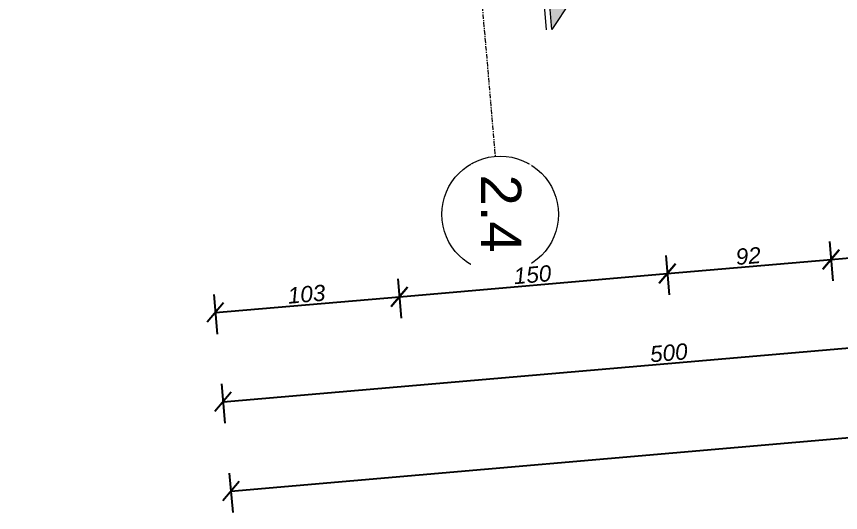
# Model space of a CAD drawing. Header units: millimetres. Extents: x -9331 to 290327, y -149899 to 15728.
# Drawn here: x 128879.1 to 129338.7, y -47829.5 to -47552.6 of the extents above; entities that cross this region are included whole.
import ezdxf

# ---------------------------------------------------------------- set-up
doc = ezdxf.new("R2010")
doc.units = ezdxf.units.MM
doc.header["$LTSCALE"] = 2
doc.linetypes.add('Grid Line', pattern=[2.2225, 1.27, -0.3175, 0.3175, -0.3175])
for name, color, linetype, lineweight in [('ENG-Grid', 11, 'Continuous', 9), ('ENG-Sec', 4, 'Continuous', 9), ('ENG_Dim', 2, 'Continuous', 9), ('ENG_Grid', 11, 'Continuous', 9)]:
    doc.layers.add(name, color=color, linetype=linetype, lineweight=lineweight)
doc.styles.add('Arial_8', font='arial.ttf', dxfattribs={"height": 22.5})
doc.styles.add('Arial_I', font='ariali.ttf', dxfattribs={"height": 9})
doc.dimstyles.new('Achbert_-_2_5mm_Arial_1', dxfattribs={"dimscale": 30.48, "dimtxt": 12.753242, "dimasz": 0.328084, "dimexe": 0.393701, "dimexo": 0.0625, "dimgap": 0.04101, "dimtad": 1, "dimdec": 0, "dimzin": 0, "dimdsep": 46, "dimtxsty": 'Arial_I', "dimblk1": 'OBLIQUE', "dimblk2": 'OBLIQUE', "dimsah": 1, "dimcen": 0.09, "dimazin": 0, "dimtfac": 1, "dimtdec": 4, "dimtix": 1, "dimtmove": 2, "dimatfit": 3, "dimfxl": 0.393701, "dimfxlon": 1, "dimtvp": 1, "dimtolj": 1, "dimtzin": 0, "dimarcsym": 2})
doc.dimstyles.new('Achbert_-_2_5mm_Arial_2', dxfattribs={"dimscale": 30.48, "dimtxt": 12.753242, "dimasz": 0.328084, "dimexe": 0.393701, "dimexo": 0.0625, "dimgap": 0.04101, "dimtad": 1, "dimdec": 0, "dimzin": 0, "dimdsep": 46, "dimtxsty": 'Arial_I', "dimblk1": 'OBLIQUE', "dimblk2": 'OBLIQUE', "dimsah": 1, "dimcen": 0.09, "dimazin": 0, "dimtfac": 1, "dimtdec": 4, "dimtix": 1, "dimtmove": 0, "dimatfit": 3, "dimfxl": 0.393701, "dimfxlon": 1, "dimtvp": 1, "dimtolj": 1, "dimtzin": 0, "dimarcsym": 2})
doc.dimstyles.new('Achbert_-_2_5mm_Arial_3', dxfattribs={"dimscale": 30.48, "dimtxt": 12.753242, "dimasz": 0.328084, "dimexe": 0.393701, "dimexo": 0.0625, "dimgap": 0.04101, "dimtad": 1, "dimdec": 0, "dimzin": 0, "dimdsep": 46, "dimtxsty": 'Arial_I', "dimblk1": 'OBLIQUE', "dimblk2": 'OBLIQUE', "dimsah": 1, "dimcen": 0.09, "dimazin": 0, "dimtfac": 1, "dimtdec": 4, "dimtix": 1, "dimtmove": 0, "dimatfit": 3, "dimfxl": 0.393701, "dimfxlon": 1, "dimtvp": 1, "dimtolj": 1, "dimtzin": 0, "dimarcsym": 2})

# ---------------------------------------------------------------- blocks, each defined once
blk = doc.blocks.new('Grid - M_Grid Head - Circle-3648033-02')
at = {"layer": 'ENG-Grid'}
blk.add_circle((0, 0), 0.65, dxfattribs=at)
blk = doc.blocks.new('_Oblique')
at = {"color": 0, "linetype": 'ByBlock', "lineweight": -2}
blk.add_line((-0.5, -0.5), (0.5, 0.5), dxfattribs=at)
blk = doc.blocks.new('*D6958')
at = {"layer": 'DEFPOINTS', "color": 0, "transparency": 16777216}
for p in [(129091.64, -47697.11), (128989.03, -47705.99), (129092.68, -47709.07)]:
    blk.add_point(p, dxfattribs=at)
at = {"layer": 'ENG_Dim', "color": 0, "lineweight": -2, "transparency": 16777216}
for p, q in [((129091.81, -47699.01), (129093.71, -47721.02)), ((128989.19, -47707.89), (128991.1, -47729.9)), ((128990.06, -47717.94), (129092.68, -47709.07))]:
    blk.add_line(p, q, dxfattribs=at)
at = {"layer": 'ENG_Dim', "color": 0, "lineweight": -2, "transparency": 16777216, "xscale": 9.999999999999998, "yscale": 9.999999999999998, "zscale": 9.999999999999998}
for p, rotation in [((129092.68, -47709.07), 4.944926326246272), ((128990.06, -47717.94), 184.9449263262463)]:
    blk.add_blockref('_Oblique', p, dxfattribs=dict(at, rotation=rotation))
at = {"layer": 'ENG_Dim', "color": 0, "transparency": 16777216, "insert": (129040.87, -47707.68), "char_height": 9, "width": 34.6103, "attachment_point": 5, "rotation": 4.9449, "style": 'Arial_I'}
blk.add_mtext('\\A1;103', dxfattribs=at)
blk = doc.blocks.new('*D6959')
at = {"layer": 'DEFPOINTS', "color": 0, "transparency": 16777216}
for p in [(129241.09, -47684.18), (129242.12, -47696.14), (129091.64, -47697.11)]:
    blk.add_point(p, dxfattribs=at)
at = {"layer": 'ENG_Dim', "color": 0, "lineweight": -2, "transparency": 16777216}
for p, q in [((129241.25, -47686.08), (129243.15, -47708.09)), ((129092.68, -47709.07), (129242.12, -47696.14)), ((129091.81, -47699.01), (129093.71, -47721.02))]:
    blk.add_line(p, q, dxfattribs=at)
at = {"layer": 'ENG_Dim', "color": 0, "lineweight": -2, "transparency": 16777216, "xscale": 9.999999999999998, "yscale": 9.999999999999998, "zscale": 9.999999999999998}
for p, rotation in [((129242.12, -47696.14), 4.944926326246272), ((129092.68, -47709.07), 184.9449263262463)]:
    blk.add_blockref('_Oblique', p, dxfattribs=dict(at, rotation=rotation))
at = {"layer": 'ENG_Dim', "color": 0, "transparency": 16777216, "insert": (129166.9, -47696.78), "char_height": 9, "width": 34.6103, "attachment_point": 5, "rotation": 4.9449, "style": 'Arial_I'}
blk.add_mtext('\\A1;150', dxfattribs=at)
blk = doc.blocks.new('*D6960')
at = {"layer": 'DEFPOINTS', "color": 0, "transparency": 16777216}
for p in [(129332.42, -47676.28), (129241.09, -47684.18), (129333.45, -47688.23)]:
    blk.add_point(p, dxfattribs=at)
at = {"layer": 'ENG_Dim', "color": 0, "lineweight": -2, "transparency": 16777216}
for p, q in [((129332.58, -47678.18), (129334.49, -47700.19)), ((129241.25, -47686.08), (129243.15, -47708.09)), ((129242.12, -47696.14), (129333.45, -47688.23))]:
    blk.add_line(p, q, dxfattribs=at)
at = {"layer": 'ENG_Dim', "color": 0, "lineweight": -2, "transparency": 16777216, "xscale": 9.999999999999998, "yscale": 9.999999999999998, "zscale": 9.999999999999998}
for p, rotation in [((129333.45, -47688.23), 4.944926326246272), ((129242.12, -47696.14), 184.9449263262463)]:
    blk.add_blockref('_Oblique', p, dxfattribs=dict(at, rotation=rotation))
at = {"layer": 'ENG_Dim', "color": 0, "transparency": 16777216, "insert": (129287.28, -47686.36), "char_height": 9, "width": 23.0736, "attachment_point": 5, "rotation": 4.9449, "style": 'Arial_I'}
blk.add_mtext('\\A1;92', dxfattribs=at)
blk = doc.blocks.new('*D6961')
at = {"layer": 'DEFPOINTS', "color": 0, "transparency": 16777216}
for p in [(129422.08, -47668.52), (129332.42, -47676.28), (129423.12, -47680.48)]:
    blk.add_point(p, dxfattribs=at)
at = {"layer": 'ENG_Dim', "color": 0, "lineweight": -2, "transparency": 16777216}
for p, q in [((129422.25, -47670.42), (129424.15, -47692.43)), ((129332.58, -47678.18), (129334.49, -47700.19)), ((129333.45, -47688.23), (129423.12, -47680.48))]:
    blk.add_line(p, q, dxfattribs=at)
at = {"layer": 'ENG_Dim', "color": 0, "lineweight": -2, "transparency": 16777216, "xscale": 9.999999999999998, "yscale": 9.999999999999998, "zscale": 9.999999999999998}
for p, rotation in [((129423.12, -47680.48), 4.944926326246272), ((129333.45, -47688.23), 184.9449263262463)]:
    blk.add_blockref('_Oblique', p, dxfattribs=dict(at, rotation=rotation))
at = {"layer": 'ENG_Dim', "color": 0, "transparency": 16777216, "insert": (129377.78, -47678.53), "char_height": 9, "width": 23.0736, "attachment_point": 5, "rotation": 4.9449, "style": 'Arial_I'}
blk.add_mtext('\\A1;90', dxfattribs=at)
blk = doc.blocks.new('*D6973')
at = {"layer": 'DEFPOINTS', "color": 0, "transparency": 16777216}
for p in [(129491.48, -47712.7), (129492.51, -47724.66), (128993.34, -47755.8)]:
    blk.add_point(p, dxfattribs=at)
at = {"layer": 'ENG_Dim', "color": 0, "lineweight": -2, "transparency": 16777216}
for p, q in [((129491.64, -47714.6), (129493.55, -47736.61)), ((128994.37, -47767.76), (129492.51, -47724.66)), ((128993.5, -47757.7), (128995.41, -47779.71))]:
    blk.add_line(p, q, dxfattribs=at)
at = {"layer": 'ENG_Dim', "color": 0, "lineweight": -2, "transparency": 16777216, "xscale": 9.999999999999998, "yscale": 9.999999999999998, "zscale": 9.999999999999998}
for p, rotation in [((129492.51, -47724.66), 4.944926326246272), ((128994.37, -47767.76), 184.9449263262463)]:
    blk.add_blockref('_Oblique', p, dxfattribs=dict(at, rotation=rotation))
at = {"layer": 'ENG_Dim', "color": 0, "transparency": 16777216, "insert": (129242.94, -47740.39), "char_height": 9, "width": 34.6103, "attachment_point": 5, "rotation": 4.9449, "style": 'Arial_I'}
blk.add_mtext('\\A1;500', dxfattribs=at)
blk = doc.blocks.new('*D6977')
at = {"layer": 'DEFPOINTS', "color": 0, "transparency": 16777216}
for p in [(130541.64, -47672.03), (130542.68, -47683.99), (128997.65, -47805.62)]:
    blk.add_point(p, dxfattribs=at)
at = {"layer": 'ENG_Dim', "color": 0, "lineweight": -2, "transparency": 16777216}
for p, q in [((130541.81, -47673.93), (130543.71, -47695.94)), ((128998.68, -47817.57), (130542.68, -47683.99)), ((128997.81, -47807.51), (128999.72, -47829.53))]:
    blk.add_line(p, q, dxfattribs=at)
at = {"layer": 'ENG_Dim', "color": 0, "lineweight": -2, "transparency": 16777216, "xscale": 9.999999999999998, "yscale": 9.999999999999998, "zscale": 9.999999999999998}
for p, rotation in [((130542.68, -47683.99), 4.944926326246272), ((128998.68, -47817.57), 184.9449263262463)]:
    blk.add_blockref('_Oblique', p, dxfattribs=dict(at, rotation=rotation))
at = {"layer": 'ENG_Dim', "color": 0, "transparency": 16777216, "insert": (129808.75, -47760.79), "char_height": 9, "width": 46.1471, "attachment_point": 1, "rotation": 4.9449, "line_spacing_factor": 0.941778, "style": 'Arial_I'}
blk.add_mtext('\\A1;1550', dxfattribs=at)
blk = doc.blocks.new('Section - Head-522054-02')
at = {"layer": 'ENG-Sec'}
blk.add_hatch(color=256, dxfattribs=at).paths.add_polyline_path([(-0.6, 0.06), (-0.3, 0.3), (0, 0.06)])
for p, q in [((-0.3, 0.3), (-0.6, 0.06)), ((0, 0.06), (-0.3, 0.3)), ((-0.6, 0.06), (0, 0.06)), ((-0.6, 0), (0, 0))]:
    blk.add_line(p, q, dxfattribs=at)

msp = doc.modelspace()

# ---------------------------------------------------------------- linework, layer by layer
at = {"layer": 'ENG_Grid', "linetype": 'Grid Line'}
msp.add_line((128879.1, -44544.54), (129146.12, -47630.69), dxfattribs=at)

# ---------------------------------------------------------------- block references
at = {"layer": 'ENG-Grid', "xscale": 49.99999999999997, "yscale": 49.99999999999997, "zscale": 49.99999999999997, "rotation": 184.9449263262382}
msp.add_blockref('Grid - M_Grid Head - Circle-3648033-02', (129148.92, -47663.07), dxfattribs=at)
at = {"layer": 'ENG-Sec', "extrusion": (0, 0, -1), "xscale": 49.99999999999998, "yscale": 49.99999999999998, "zscale": 49.99999999999998, "rotation": 85.05507367376171}
msp.add_blockref('Section - Head-522054-02', (-129172.16, -47530.22), dxfattribs=at)

# ---------------------------------------------------------------- dimensions: what is measured, and where the dimension line sits
at = {"layer": 'ENG_Dim'}
for base, p1, p2, dimstyle, override, picture, middle in [((129423.12, -47680.48), (129332.42, -47676.28), (129422.08, -47668.52), 'Achbert_-_2_5mm_Arial_2', {"dimpost": '<>', "dimfxl": 90}, '*D6961', (129377.78, -47678.53)), ((129333.45, -47688.23), (129241.09, -47684.18), (129332.42, -47676.28), 'Achbert_-_2_5mm_Arial_2', {"dimpost": '<>', "dimfxl": 91.674676}, '*D6960', (129287.28, -47686.36)), ((129092.68, -47709.07), (128989.03, -47705.99), (129091.64, -47697.11), 'Achbert_-_2_5mm_Arial_2', {"dimpost": '<>', "dimfxl": 103}, '*D6958', (129040.87, -47707.68)), ((129492.51, -47724.66), (128993.34, -47755.8), (129491.48, -47712.7), 'Achbert_-_2_5mm_Arial_3', {"dimpost": '<>', "dimfxl": 500}, '*D6973', (129242.94, -47740.39))]:
    dim = msp.add_linear_dim(base=base, p1=p1, p2=p2, angle=4.9449, dimstyle=dimstyle, override=override, dxfattribs=at)
    dim.commit()
    dim.dimension.update_dxf_attribs({"geometry": picture, "text_midpoint": middle})

# ---------------------------------------------------------------- next in the draw order: texts
at = {"layer": 'ENG-Grid', "insert": (129160.67, -47640.79), "char_height": 22.5, "width": 53.3122, "attachment_point": 1, "rotation": 270, "style": 'Arial_8', "bg_fill": 3, "box_fill_scale": 1.25, "bg_fill_color": 256, "bg_fill_true_color": 13158600, "bg_fill_transparency": 0}
msp.add_mtext('2.4', dxfattribs=at)

# ---------------------------------------------------------------- next in the draw order: dimensions: what is measured, and where the dimension line sits
at = {"layer": 'ENG_Dim'}
dim = msp.add_linear_dim(base=(130542.68, -47683.99), p1=(128997.65, -47805.62), p2=(130541.64, -47672.03), angle=4.9449, dimstyle='Achbert_-_2_5mm_Arial_1', override={"dimpost": '<>', "dimfxl": 1549.764353}, dxfattribs=at)
dim.commit()
dim.dimension.update_dxf_attribs({"geometry": '*D6977', "text_midpoint": (129832.26, -47764.78), "dimtype": 160, "text_rotation": 4.9449})
dim = msp.add_linear_dim(base=(129242.12, -47696.14), p1=(129091.64, -47697.11), p2=(129241.09, -47684.18), angle=4.9449, dimstyle='Achbert_-_2_5mm_Arial_2', override={"dimpost": '<>', "dimfxl": 150}, dxfattribs=at)
dim.commit()
dim.dimension.update_dxf_attribs({"geometry": '*D6959', "text_midpoint": (129166.9, -47696.78)})

doc.saveas('drawing.dxf')
